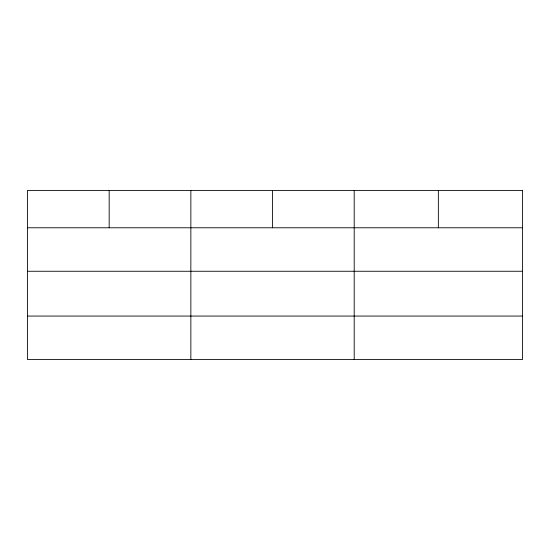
<?xml version="1.0" encoding="UTF-8"?>
<svg xmlns="http://www.w3.org/2000/svg" width="550" height="550" viewBox="0 0 550 550"><rect width="100%" height="100%" fill="white"/><g stroke="black" fill="none" stroke-linecap="round" stroke-linejoin="round"><path stroke-width="0.82" d="M27.5 227.776L522.5 227.776M27.5 271.26L522.5 271.26M27.5 316.064L522.5 316.064M438.35 190.444L438.35 227.776M354.2 190.444L354.2 359.556M272.525 190.444L272.525 227.776M190.85 190.444L190.85 359.556M109.175 190.444L109.175 227.776M522.5 190.444L27.5 190.444L27.5 359.556L522.5 359.556L522.5 190.444"/></g></svg>
